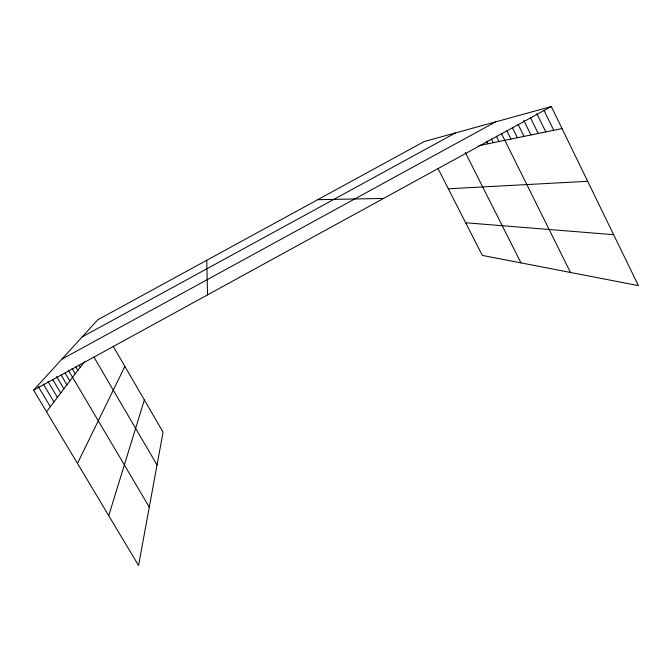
<?xml version="1.0" encoding="UTF-8"?>
<svg xmlns="http://www.w3.org/2000/svg" width="672" height="672" viewBox="0 0 672 672"><rect width="100%" height="100%" fill="white"/><g stroke="black" fill="none" stroke-linecap="round" stroke-linejoin="round"><path stroke-width="1.01" d="M108.738 515.651L144.362 399.958M77.448 463.394L124.883 366.408M46.528 411.76L84.361 361.754M113.14 346.189L163.061 432.155L138.566 565.471L33.6 390.163L97.801 319.771L424.225 141.532L551.317 106.529L638.4 285.608L482.294 255.394L437.942 168.428M33.6 390.163L551.317 106.529M82.135 336.941L455.465 132.93M61.866 359.176L495.684 121.85M478.582 145.706L562.036 128.57M448.316 188.782L587.681 181.306M317.73 199.685L383.552 198.442M465.654 222.768L613.637 234.688M38.254 386.518L50.333 406.728M48.023 381.595L57.414 397.37M43.26 384.014L53.953 401.94M56.591 376.547L63.882 388.828M52.727 379.554L60.715 393.002M68.502 370.406L149.285 507.15M65.108 373.061L69.804 380.999M61.043 374.926L66.906 384.829M79.22 365.35L80.279 367.156M75.76 366.92L77.818 370.406M72.106 368.458L75.247 373.8M93.92 357.084L157.038 464.957M465.31 152.46L520.976 262.878M491.442 138.953L493.307 142.682M486.494 141.053L487.864 143.8M501.64 133.854L570.478 272.462M496.264 136.097L498.968 141.523M512.375 127.663L517.356 137.743M506.974 130.981L510.972 139.054M523.765 120.338L530.947 134.954M518.003 124.211L524.009 136.382M530.418 117.592L538.205 133.468M544.135 110.628L553.72 130.276M536.844 113.627L545.782 131.905M206.749 260.282L207.556 294.865"/></g></svg>
